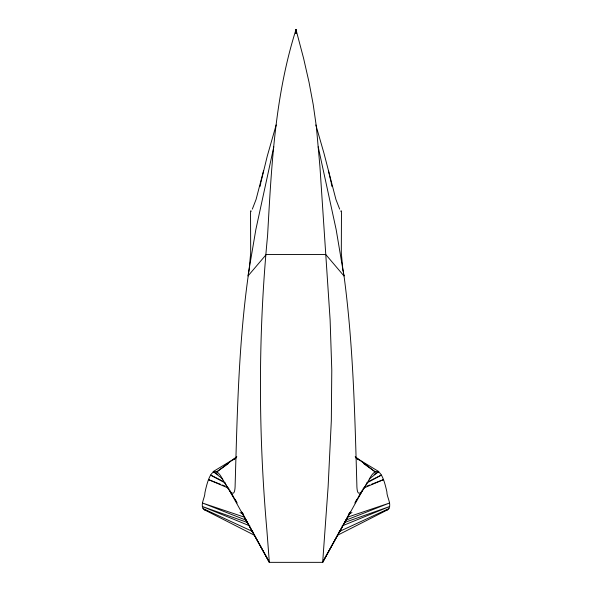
<?xml version="1.0" encoding="UTF-8"?>
<svg xmlns="http://www.w3.org/2000/svg" width="592" height="592" viewBox="0 0 592 592"><rect width="100%" height="100%" fill="white"/><g stroke="black" fill="none" stroke-linecap="round" stroke-linejoin="round"><path stroke-width="0.89" d="M295.541 33.122L296 29.6L303.6 58.349L309.024 82.199L313.205 104.525L316.372 126.688L319.939 166.729L330.114 319.865L331.786 370.015L331.32 420.838L328.123 486.728L322.67 562.4L322.462 561.586M249.202 268.901L250.697 252.836L250.534 213.142L250.756 210.745L251.223 211.152M269.538 561.586L269.353 562.4L266.874 530.143C258.223 432.042 258.156 333.355 267.599 235.305C271.491 166.152 274.821 96.148 296 29.6L296.555 33.108M295.445 33.108L296 29.6L296.459 33.122M249.165 269.279C238.598 340.444 237.296 412.498 235.157 484.278C235.098 504.206 226.795 485.736 222.133 478.432C212.21 459.755 206.719 484.167 204.913 492.81C205.032 497.924 199.349 505.516 204.247 509.734L254.523 535.294M260.08 186.45L260.399 184.859M260.561 184.06L260.894 182.454M261.065 181.648L267.266 156.103L276.175 124.934M273.807 146.816L255.84 229.607L247.967 276.005L266.267 254.501L325.733 254.501L344.033 276.005C353.261 345.062 354.852 414.748 356.843 484.278C356.828 502.608 364.058 488.415 368.779 480.164C379.154 459.237 384.63 481.614 386.894 491.952C386.68 497.317 392.777 505.25 387.753 509.734L337.366 535.338M263.529 170.77L256.077 199.445L252.325 209.139M340.777 211.152L341.244 210.745L341.466 213.142L341.303 252.836L342.798 268.901M237.177 502.978L229.533 490.479L269.39 562.348L322.61 562.348L350.323 512.065L322.766 562.06M322.61 562.348L362.467 490.479L354.823 502.978M356.036 501.047L356.998 499.478M358.441 497.117L367.099 482.954M369.371 478.906L378.784 471.572L355.592 457.535M236.822 456.661L216.635 471.994L228.416 463.536M233.566 459.829L235.779 458.245M374.085 474.436L378.784 471.572M222.629 478.906L213.216 471.572L236.408 457.535M366.781 483.013L381.359 475.11L368.994 481.237M387.753 509.734L385.895 510.393M339.172 531.601L389.114 508.521M363.096 488.319L383.394 479.661L371.369 484.352M342.176 525.888L389.691 506.493L344.522 522.499M348.562 513.937L351.988 512.583M345.661 520.287L389.388 503.074L347.622 517.149M367.077 486.025L369.652 485.018M206.105 510.393L204.247 509.734M244.378 517.149L202.612 503.074L246.339 520.287M247.478 522.499L202.309 506.493L249.824 525.888M220.631 484.352L208.606 479.661L228.904 488.319M222.348 485.018L224.923 486.025M240.012 512.583L243.438 513.937M202.886 508.521L252.828 531.601M223.006 481.237L210.641 475.11L225.219 483.013M213.216 471.572L217.915 474.436M356.221 458.245L358.434 459.829M363.584 463.536L375.365 471.994L355.178 456.661M224.901 482.954L233.559 497.117M235.002 499.478L235.964 501.047M269.39 562.348L241.677 512.065L269.234 562.06M339.675 209.139L335.923 199.445L323.942 153.15L315.825 124.934M328.471 170.77L330.935 181.648M318.193 146.816L336.16 229.607L343.16 271.195M331.106 182.454L331.439 184.06M331.601 184.859L331.92 186.45M343.404 272.646L344.033 276.005L342.835 269.279"/></g></svg>
